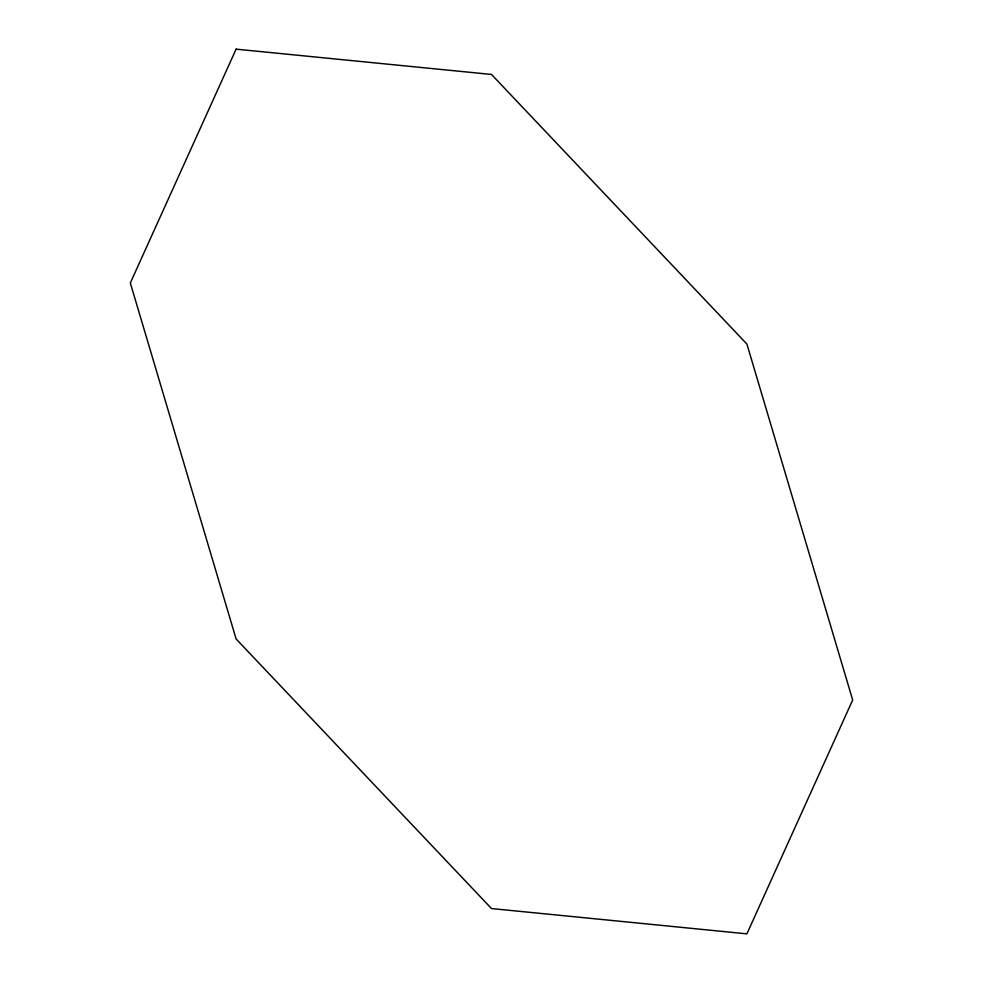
<?xml version="1.0" encoding="UTF-8"?>
<svg xmlns="http://www.w3.org/2000/svg" width="983" height="983" viewBox="0 0 983 983"><rect width="100%" height="100%" fill="white"/><g stroke="black" fill="none" stroke-linecap="round" stroke-linejoin="round"><path stroke-width="1.47" d="M236.104 49.15L130.321 282.981L236.104 638.95L491.5 908.55L746.896 933.85L852.679 700.019L746.896 344.05L491.5 74.45L236.104 49.15"/></g></svg>
